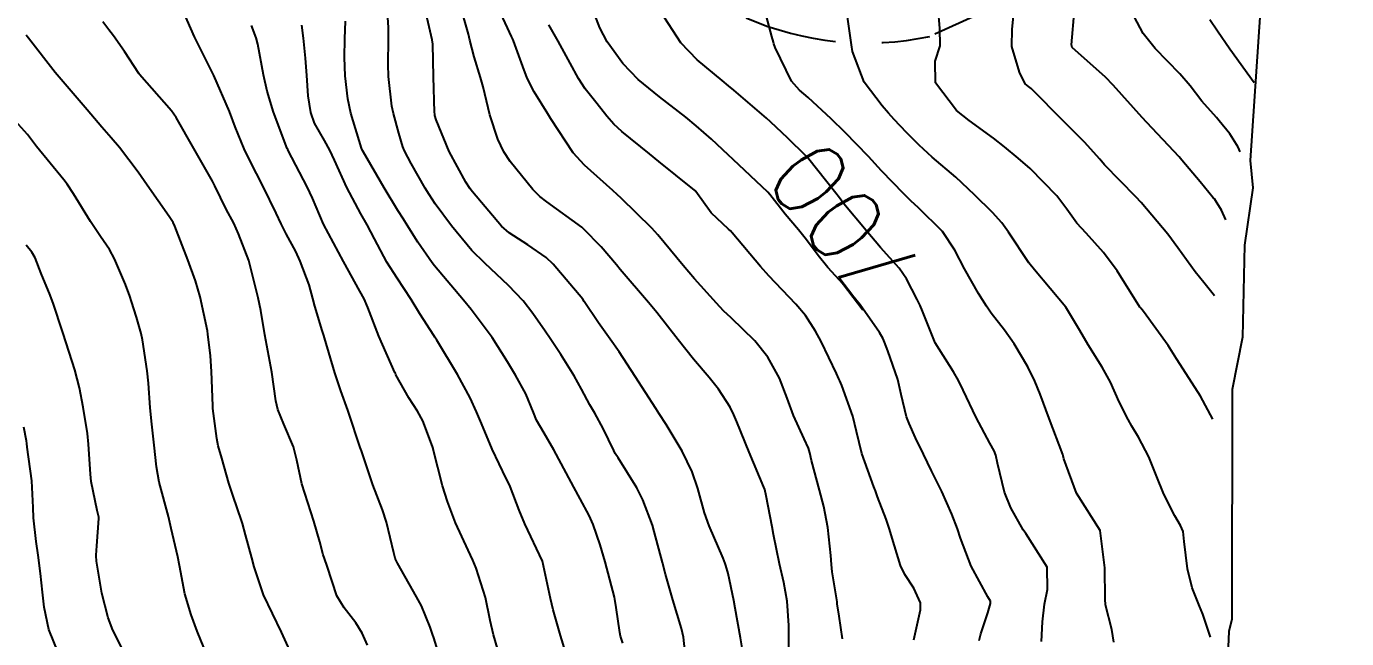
# Model space of a CAD drawing. Header units: metres. Extents: x 298520 to 308411, y 7433745 to 7450750.
# Drawn here: x 300962.3 to 301033.4, y 7447899.6 to 7447932.5 of the extents above; entities that cross this region are included whole.
import ezdxf
from ezdxf.enums import TextEntityAlignment as Align

# ---------------------------------------------------------------- set-up
doc = ezdxf.new("R2010")
doc.units = ezdxf.units.M
doc.header["$LTSCALE"] = 10
doc.linetypes.add('DASHED', pattern=[0.75, 0.5, -0.25])
for name, color, linetype in [('Area', 45, 'Continuous'), ('Cotas', 45, 'Continuous'), ('Curvas de Nivel 1m', 11, 'Continuous'), ('Curvas de Nivel 5m', 15, 'Continuous'), ('Vias Secundárias', 230, 'DASHED')]:
    doc.layers.add(name, color=color, linetype=linetype)
doc.styles.add('Style-STANDARD', font='STANDARD.shx')

msp = doc.modelspace()

# ---------------------------------------------------------------- linework, layer by layer
at = {"layer": 'Area'}
msp.add_polyline3d([(301028.821, 7447934.92, 707.182), (301028.166, 7447925.32, 705.025), (301028.311, 7447923.839, 704.675), (301027.866, 7447920.761, 703.963), (301027.754, 7447915.797, 703.213), (301027.212, 7447912.988, 702.613), (301027.181, 7447900.61, 701.663), (301027.033, 7447899.947, 701.612), (301026.661, 7447891.66, 701.104)], dxfattribs=at)
at = {"layer": 'Curvas de Nivel 1m', "flags": 128}
for points, elevation in [([(300997.867, 7447897.789), (300997.672, 7447899.654), (300997.571, 7447900.121), (300997.098, 7447901.66), (300996.7, 7447903.031), (300996.534, 7447903.665), (300996.098, 7447905.343), (300995.996, 7447905.672), (300995.481, 7447907.044), (300995.164, 7447907.68), (300994.147, 7447909.297), (300993.994, 7447909.536), (300993.916, 7447909.694), (300993.354, 7447910.891), (300992.89, 7447911.709), (300992.624, 7447912.16), (300992.186, 7447912.996), (300991.785, 7447913.724), (300991.069, 7447914.872), (300990.49, 7447915.737), (300990.227, 7447916.121), (300989.561, 7447917.075), (300989.035, 7447917.758), (300988.255, 7447918.591), (300986.973, 7447919.783), (300986.28, 7447920.476), (300985.179, 7447921.801), (300984.305, 7447922.99), (300983.973, 7447923.479), (300983.765, 7447923.818), (300983.01, 7447925.152), (300982.65, 7447925.835), (300982.565, 7447926.057), (300982.352, 7447926.785), (300982.053, 7447927.843), (300981.968, 7447928.245), (300981.784, 7447929.846), (300981.765, 7447930.48), (300981.794, 7447931.846), (300981.786, 7447932.48), (300981.7, 7447933.847)], 694), ([(301003.364, 7447898.236), (301003.341, 7447899.587), (301003.345, 7447900.282), (301003.258, 7447901.588), (301003.071, 7447902.582), (301002.833, 7447903.592), (301002.519, 7447905.173), (301002.448, 7447905.597), (301002.12, 7447907.263), (301002.043, 7447907.601), (301001.995, 7447907.731), (301001.202, 7447909.61), (301000.546, 7447911.24), (301000.389, 7447911.618), (301000.177, 7447912.035), (300999.554, 7447912.997), (300999.046, 7447913.637), (300998.207, 7447914.614), (300997.376, 7447915.658), (300996.238, 7447917.129), (300995.785, 7447917.675), (300994.269, 7447919.44), (300994.062, 7447919.693), (300993.236, 7447920.659), (300992.292, 7447921.641), (300992.202, 7447921.721), (300990.306, 7447923.087), (300989.933, 7447923.369), (300989.556, 7447923.751), (300988.335, 7447925.259), (300987.996, 7447925.773), (300987.668, 7447926.459), (300987.239, 7447927.781), (300986.884, 7447929.286), (300986.739, 7447929.787), (300986.404, 7447930.889), (300986.177, 7447931.792), (300986.092, 7447932.117), (300985.607, 7447933.798)], 696), ([(301013.583, 7447899.464), (301013.674, 7447899.826), (301014.048, 7447900.963), (301014.192, 7447901.458), (301014.189, 7447901.593), (301014.057, 7447901.827), (301013.16, 7447903.469), (301012.588, 7447904.983), (301012.421, 7447905.477), (301012.111, 7447906.267), (301011.576, 7447907.485), (301011.028, 7447908.602), (301010.587, 7447909.496), (301010.162, 7447910.379), (301009.813, 7447911.149), (301009.681, 7447911.507), (301009.385, 7447912.712), (301009.201, 7447913.515), (301008.676, 7447915.063), (301008.482, 7447915.526), (301008.41, 7447915.713), (301008.228, 7447916.061), (301007.186, 7447917.541), (301006.26, 7447918.66), (301005.447, 7447919.562), (301004.914, 7447920.206), (301004.288, 7447921.044), (301003.858, 7447921.584), (301003.143, 7447922.429), (301002.312, 7447923.49), (301002.213, 7447923.601), (301000.339, 7447925.375), (301000.075, 7447925.624), (300999.171, 7447926.458), (300998.358, 7447927.186), (300997.794, 7447927.656), (300996.374, 7447928.744), (300995.229, 7447929.682), (300994.396, 7447930.543), (300993.56, 7447931.703), (300993.17, 7447932.459), (300992.68, 7447933.716)], 699), ([(301006.235, 7447899.548), (301006.045, 7447900.77), (301005.951, 7447901.45), (301005.942, 7447901.552), (301005.677, 7447903.164), (301005.63, 7447903.557), (301005.6, 7447904.038), (301005.443, 7447905.56), (301005.228, 7447906.677), (301004.984, 7447907.567), (301004.559, 7447909.161), (301004.469, 7447909.575), (301004.397, 7447909.818), (301004.16, 7447910.335), (301003.597, 7447911.586), (301003.247, 7447912.525), (301002.836, 7447913.594), (301002.21, 7447914.728), (301001.505, 7447915.607), (301000.235, 7447916.834), (300999.832, 7447917.219), (300999.452, 7447917.632), (300998.262, 7447918.951), (300997.649, 7447919.656), (300996.289, 7447921.307), (300995.959, 7447921.673), (300994.309, 7447923.282), (300994.1, 7447923.482), (300993.861, 7447923.697), (300992.333, 7447925.064), (300991.731, 7447925.726), (300990.538, 7447927.562), (300990.426, 7447927.739), (300990.364, 7447927.828), (300989.63, 7447929.006), (300989.259, 7447929.757), (300989.016, 7447930.378), (300988.527, 7447931.768), (300988.49, 7447931.846), (300988.415, 7447931.998), (300987.848, 7447933.189)], 697), ([(301020.843, 7447899.378), (301020.724, 7447900.064), (301020.393, 7447901.385), (301020.362, 7447901.692), (301020.36, 7447903.386), (301020.103, 7447905.39), (301018.824, 7447907.403), (301018.15, 7447909.243), (301018.108, 7447909.41), (301018.087, 7447909.477), (301017.356, 7447911.418), (301016.873, 7447912.736), (301016.588, 7447913.426), (301016.205, 7447914.213), (301015.479, 7447915.441), (301014.954, 7447916.173), (301014.239, 7447917.096), (301013.983, 7447917.463), (301013.555, 7447918.162), (301012.803, 7447919.475), (301012.278, 7447920.489), (301011.604, 7447921.487), (301010.306, 7447922.78), (301009.926, 7447923.123), (301009.527, 7447923.512), (301008.331, 7447924.767), (301007.623, 7447925.537), (301006.356, 7447926.841), (301005.617, 7447927.557), (301004.374, 7447928.709), (301003.909, 7447929.108), (301003.49, 7447929.583), (301002.614, 7447931.393), (301002.54, 7447931.598), (301002.511, 7447931.696), (301002.417, 7447932), (301001.997, 7447933.604)], 701), ([(301026.033, 7447899.64), (301025.623, 7447900.891), (301025.449, 7447901.319), (301025.045, 7447902.308), (301024.798, 7447903.329), (301024.63, 7447904.797), (301024.57, 7447905.333), (301024.43, 7447905.659), (301024.111, 7447906.183), (301023.524, 7447907.346), (301023.118, 7447908.37), (301022.727, 7447909.354), (301022.163, 7447910.41), (301021.812, 7447911.008), (301021.603, 7447911.369), (301021.123, 7447912.316), (301020.65, 7447913.375), (301020.205, 7447914.182), (301019.454, 7447915.392), (301018.997, 7447916.165), (301018.243, 7447917.41), (301016.567, 7447919.427), (301016.269, 7447919.805), (301015.161, 7447921.447), (301014.811, 7447921.965), (301014.304, 7447922.519), (301013.329, 7447923.47), (301012.327, 7447924.416), (301011.064, 7447925.493), (301010.349, 7447926.142), (301009.677, 7447926.831), (301009.015, 7447927.52), (301008.708, 7447927.867), (301008.37, 7447928.252), (301007.388, 7447929.54), (301006.773, 7447931.181), (301006.713, 7447931.547), (301006.433, 7447933.55)], 702), ([(301026.173, 7447911.38), (301025.497, 7447912.632), (301025.051, 7447913.327), (301024.212, 7447914.634), (301023.753, 7447915.345), (301022.424, 7447917.175), (301022.291, 7447917.36), (301022.244, 7447917.426), (301021.022, 7447919.372), (301020.278, 7447920.361), (301019.345, 7447921.394), (301018.846, 7447921.949), (301018.306, 7447922.7), (301017.772, 7447923.415), (301016.335, 7447924.881), (301015.684, 7447925.44), (301014.95, 7447926.052), (301014.354, 7447926.521), (301013.041, 7447927.473), (301012.368, 7447928.012), (301011.243, 7447929.491), (301011.226, 7447930.667), (301011.48, 7447931.489), (301011.462, 7447932.45), (301011.383, 7447933.491)], 703), ([(301026.253, 7447918.03), (301025.675, 7447918.737), (301025.213, 7447919.326), (301024.282, 7447920.617), (301023.738, 7447921.346), (301022.31, 7447923.059), (301022.028, 7447923.363), (301020.338, 7447925.084), (301020.074, 7447925.384), (301019.262, 7447926.306), (301018.361, 7447927.208), (301018.152, 7447927.412), (301016.381, 7447929.199), (301016.247, 7447929.297), (301016.066, 7447929.435), (301015.764, 7447930.068), (301015.351, 7447931.446), (301015.368, 7447932.392), (301015.466, 7447933.445)], 704), ([(301027.633, 7447925.78), (301027.528, 7447926.027), (301027.358, 7447926.328), (301027.079, 7447926.747), (301026.513, 7447927.457), (301026.366, 7447927.624), (301025.57, 7447928.517), (301024.936, 7447929.332), (301024.392, 7447929.976), (301023.065, 7447931.353), (301022.421, 7447932.161), (301021.767, 7447933.367)], 706), ([(300980.655, 7447899.222), (300980.378, 7447899.857), (300980.039, 7447900.425), (300979.411, 7447901.234), (300979.012, 7447901.876), (300978.494, 7447903.466), (300978.337, 7447903.886), (300978.274, 7447904.076), (300978.092, 7447904.777), (300977.772, 7447905.893), (300977.606, 7447906.397), (300977.127, 7447907.9), (300976.864, 7447909.181), (300976.681, 7447909.905), (300976.165, 7447911.117), (300975.827, 7447911.913), (300975.722, 7447912.37), (300975.508, 7447913.917), (300975.354, 7447914.771), (300975.135, 7447915.921), (300974.917, 7447917.242), (300974.78, 7447917.925), (300974.273, 7447919.93), (300973.722, 7447921.373), (300973.457, 7447921.943), (300973.05, 7447922.699), (300972.441, 7447923.958), (300972.317, 7447924.205), (300971.305, 7447925.97), (300970.359, 7447927.633), (300970.113, 7447927.982), (300968.392, 7447929.951), (300968.356, 7447930.001), (300967.583, 7447931.19), (300966.979, 7447932.022), (300966.743, 7447932.352), (300966.42, 7447932.786)], 689), ([(300988.004, 7447897.875), (300987.435, 7447899.776), (300987.266, 7447900.552), (300987.008, 7447901.78), (300986.505, 7447903.357), (300986.339, 7447903.787), (300986.088, 7447904.324), (300985.397, 7447905.797), (300984.959, 7447906.957), (300984.703, 7447907.804), (300984.197, 7447909.765), (300984.187, 7447909.81), (300984.154, 7447909.91), (300983.646, 7447911.296), (300983.35, 7447911.822), (300982.877, 7447912.526), (300982.192, 7447913.773), (300982.162, 7447913.84), (300982.132, 7447913.903), (300981.275, 7447915.849), (300980.686, 7447917.408), (300980.484, 7447917.858), (300980.249, 7447918.276), (300979.36, 7447919.869), (300978.293, 7447921.88), (300977.7, 7447923.282), (300977.412, 7447923.894), (300976.391, 7447925.861), (300976.363, 7447925.91), (300976.343, 7447925.955), (300975.598, 7447927.918), (300975.256, 7447929.045), (300975.064, 7447929.923), (300974.749, 7447931.587), (300974.663, 7447931.927), (300974.419, 7447932.587)], 691), ([(300991.519, 7447898.216), (300991.047, 7447899.73), (300990.661, 7447901.12), (300990.511, 7447901.735), (300990.073, 7447903.74), (300989.135, 7447905.755), (300988.833, 7447906.482), (300988.346, 7447907.767), (300988.276, 7447907.919), (300988.129, 7447908.198), (300987.377, 7447909.778), (300986.795, 7447911.155), (300986.53, 7447911.786), (300986.18, 7447912.538), (300985.507, 7447913.797), (300984.395, 7447915.634), (300984.28, 7447915.809), (300984.224, 7447915.894), (300983.476, 7447917.062), (300983.018, 7447917.828), (300982.26, 7447918.972), (300981.702, 7447919.846), (300981.037, 7447921.101), (300980.639, 7447921.857), (300980.299, 7447922.445), (300979.545, 7447923.868), (300978.882, 7447925.327), (300978.633, 7447925.877), (300978.348, 7447926.4), (300977.803, 7447927.333), (300977.605, 7447927.891), (300977.472, 7447928.798), (300977.394, 7447929.895), (300977.325, 7447930.819), (300977.221, 7447931.898), (300977.127, 7447932.606)], 692), ([(300994.402, 7447899.32), (300994.281, 7447899.696), (300994.238, 7447899.9), (300994.048, 7447901.241), (300993.979, 7447901.701), (300993.961, 7447901.794), (300993.453, 7447903.706), (300993.182, 7447904.613), (300992.807, 7447905.713), (300992.594, 7447906.199), (300992.117, 7447907.093), (300991.772, 7447907.724), (300991.361, 7447908.502), (300990.696, 7447909.735), (300990.162, 7447910.627), (300989.763, 7447911.341), (300989.59, 7447911.749), (300989.175, 7447912.747), (300988.627, 7447913.763), (300988.204, 7447914.478), (300987.367, 7447915.779), (300986.238, 7447917.293), (300985.83, 7447917.794), (300984.271, 7447919.65), (300984.144, 7447919.812), (300983.371, 7447920.91), (300982.802, 7447921.832), (300982.607, 7447922.147), (300982.301, 7447922.625), (300981.552, 7447923.848), (300980.443, 7447925.757), (300980.393, 7447925.86), (300980.344, 7447925.981), (300979.759, 7447927.866), (300979.604, 7447928.638), (300979.46, 7447929.869), (300979.417, 7447930.856), (300979.447, 7447931.87), (300979.471, 7447932.821)], 693), ([(301010.068, 7447899.5), (301010.43, 7447901.116), (301010.434, 7447901.496), (301010.061, 7447902.278), (301009.578, 7447903.018), (301009.35, 7447903.511), (301009.033, 7447904.572), (301008.738, 7447905.52), (301008.578, 7447905.994), (301008.12, 7447907.203), (301007.998, 7447907.531), (301007.921, 7447907.737), (301007.268, 7447909.539), (301006.982, 7447910.724), (301006.784, 7447911.544), (301006.189, 7447913.194), (301006.085, 7447913.445), (301006.035, 7447913.552), (301005.905, 7447913.847), (301005.077, 7447915.567), (301004.78, 7447916.124), (301004.237, 7447916.963), (301003.723, 7447917.585), (301002.265, 7447919.099), (301001.813, 7447919.605), (301000.291, 7447921.423), (301000.196, 7447921.526), (301000.086, 7447921.623), (300999.164, 7447922.5), (300998.339, 7447923.65), (300998.313, 7447923.68), (300998.175, 7447923.791), (300996.337, 7447925.256), (300995.834, 7447925.675), (300994.355, 7447926.88), (300993.928, 7447927.266), (300993.552, 7447927.702), (300993.019, 7447928.359), (300992.377, 7447929.172), (300992.012, 7447929.724), (300991.562, 7447930.562), (300990.931, 7447931.735), (300990.422, 7447932.618)], 698), ([(301028.383, 7447929.5), (301027.089, 7447931.303), (301026.423, 7447932.279), (301026.01, 7447932.897)], 707), ([(300976.945, 7447897.901), (300976.033, 7447899.91), (300975.06, 7447901.92), (300974.557, 7447903.443), (300974.432, 7447903.927), (300974.095, 7447905.155), (300973.93, 7447905.762), (300973.874, 7447905.933), (300973.422, 7447907.246), (300973.199, 7447907.944), (300972.812, 7447909.281), (300972.629, 7447909.953), (300972.55, 7447910.347), (300972.34, 7447911.957), (300972.329, 7447912.112), (300972.266, 7447913.959), (300972.205, 7447914.789), (300972.07, 7447915.962), (300972.041, 7447916.145), (300971.647, 7447917.966), (300971.398, 7447918.827), (300970.986, 7447919.973), (300970.291, 7447921.785), (300970.197, 7447921.981), (300969.987, 7447922.292), (300968.804, 7447923.995), (300968.323, 7447924.679), (300967.318, 7447926.015), (300966.864, 7447926.539), (300966.354, 7447927.11), (300965.561, 7447928.038), (300964.383, 7447929.42), (300963.85, 7447930.055), (300962.411, 7447931.896), (300962.337, 7447931.996), (300962.287, 7447932.072)], 688), ([(300972.014, 7447898.691), (300971.495, 7447899.965), (300971.162, 7447900.849), (300970.83, 7447901.972), (300970.541, 7447903.511), (300970.455, 7447903.976), (300970.098, 7447905.49), (300969.988, 7447905.981), (300969.942, 7447906.144), (300969.452, 7447907.987), (300969.3, 7447908.824), (300969.169, 7447909.99), (300969.048, 7447911.108), (300968.96, 7447911.992), (300968.869, 7447913.317), (300968.797, 7447913.994), (300968.55, 7447915.665), (300968.481, 7447915.997), (300968.232, 7447916.885), (300967.962, 7447917.726), (300967.864, 7447918.006), (300967.625, 7447918.636), (300967.042, 7447920.018), (300966.769, 7447920.514), (300966.285, 7447921.227), (300965.754, 7447922.035), (300964.833, 7447923.519), (300964.488, 7447924.048), (300964.316, 7447924.278), (300962.844, 7447926.072), (300962.627, 7447926.357), (300962.349, 7447926.709), (300961.717, 7447927.44)], 687), ([(300967.916, 7447898.099), (300966.952, 7447900.021), (300966.702, 7447900.683), (300966.355, 7447902.025), (300966.079, 7447903.738), (300966.049, 7447904.03), (300966.048, 7447904.065), (300966.088, 7447904.563), (300966.201, 7447906.029), (300966.192, 7447906.117), (300966.107, 7447906.475), (300965.785, 7447908.033), (300965.743, 7447908.419), (300965.648, 7447910.035), (300965.586, 7447910.608), (300965.357, 7447912.038), (300965.157, 7447913.072), (300964.909, 7447914.043), (300964.281, 7447915.991), (300964.261, 7447916.05), (300964.224, 7447916.167), (300963.763, 7447917.582), (300963.579, 7447918.06), (300963.093, 7447919.235), (300962.765, 7447920.073), (300962.587, 7447920.386), (300962.28, 7447920.759)], 686)]:
    msp.add_lwpolyline(points, dxfattribs=dict(at, elevation=elevation))
at = {"layer": 'Curvas de Nivel 5m', "flags": 128}
for points, elevation in [([(300984.795, 7447897.802), (300984.23, 7447899.608), (300984.162, 7447899.809), (300984.037, 7447900.178), (300983.561, 7447901.33), (300983.306, 7447901.821), (300982.284, 7447903.633), (300982.174, 7447903.839), (300982.149, 7447903.904), (300982.086, 7447904.195), (300981.68, 7447905.844), (300981.459, 7447906.497), (300980.94, 7447907.852), (300980.333, 7447909.675), (300980.27, 7447909.859), (300980.156, 7447910.187), (300979.742, 7447911.44), (300979.597, 7447911.869), (300979.226, 7447912.917), (300978.906, 7447913.879), (300978.352, 7447915.757), (300978.309, 7447915.889), (300978.287, 7447915.952), (300978.226, 7447916.156), (300977.824, 7447917.472), (300977.721, 7447917.888), (300977.518, 7447918.627), (300977.039, 7447919.899), (300976.795, 7447920.42), (300976.288, 7447921.371), (300976.007, 7447921.913), (300975.738, 7447922.476), (300975.048, 7447923.923), (300974.334, 7447925.319), (300974.023, 7447925.935), (300973.536, 7447927.124), (300973.224, 7447927.947), (300972.392, 7447929.893), (300972.36, 7447929.96), (300972.314, 7447930.041), (300971.347, 7447931.971), (300970.486, 7447933.926)], 690), ([(301000.88, 7447898.751), (301000.744, 7447899.613), (301000.458, 7447901.207), (301000.385, 7447901.617), (301000.067, 7447903.069), (300999.956, 7447903.506), (300999.919, 7447903.622), (300999.801, 7447903.9), (300999.049, 7447905.636), (300998.806, 7447906.336), (300998.447, 7447907.645), (300998.137, 7447908.556), (300997.605, 7447909.655), (300996.729, 7447911.103), (300996.361, 7447911.668), (300996.176, 7447911.962), (300995.075, 7447913.681), (300994.213, 7447915.009), (300993.727, 7447915.697), (300993.09, 7447916.565), (300992.329, 7447917.719), (300992.245, 7447917.839), (300990.646, 7447919.736), (300990.276, 7447920.086), (300989.3, 7447920.771), (300988.289, 7447921.416), (300987.876, 7447921.774), (300986.311, 7447923.631), (300986.192, 7447923.791), (300985.956, 7447924.156), (300985.049, 7447925.803), (300984.36, 7447927.513), (300984.293, 7447927.742), (300984.278, 7447927.811), (300984.265, 7447927.911), (300984.206, 7447929.813), (300984.172, 7447931.575), (300984.143, 7447931.814), (300983.824, 7447933.216)], 695), ([(301016.934, 7447899.421), (301016.996, 7447900.467), (301017.112, 7447901.419), (301017.273, 7447902.205), (301017.245, 7447903.418), (301016.1, 7447905.23), (301015.95, 7447905.432), (301015.284, 7447906.612), (301014.954, 7447907.448), (301014.578, 7447909.022), (301014.478, 7447909.455), (301014.387, 7447909.688), (301014.159, 7447910.094), (301013.418, 7447911.468), (301012.722, 7447912.94), (301012.474, 7447913.477), (301012.2, 7447913.934), (301011.21, 7447915.49), (301010.533, 7447917.204), (301010.404, 7447917.498), (301010.246, 7447917.831), (301009.683, 7447918.934), (301009.275, 7447919.515), (301008.28, 7447920.637), (301007.495, 7447921.538), (301006.307, 7447922.99), (301006.06, 7447923.304), (301005.871, 7447923.554), (301004.342, 7447925.48), (301004.262, 7447925.571), (301003.282, 7447926.516), (301002.361, 7447927.401), (301002.141, 7447927.602), (301000.378, 7447929.102), (301000.097, 7447929.341), (300999.746, 7447929.63), (300998.399, 7447930.732), (300997.529, 7447931.659), (300996.43, 7447933.335)], 700), ([(301026.863, 7447922.12), (301026.639, 7447922.633), (301026.311, 7447923.165), (301026.247, 7447923.246), (301026.19, 7447923.312), (301025.483, 7447924.165), (301024.501, 7447925.338), (301024.429, 7447925.424), (301024.345, 7447925.513), (301022.617, 7447927.357), (301022.366, 7447927.628), (301020.804, 7447929.376), (301020.389, 7447929.809), (301018.593, 7447931.407), (301018.552, 7447931.546), (301018.723, 7447933.406)], 705), ([(300964.014, 7447898.814), (300963.51, 7447900.058), (300963.252, 7447901.269), (300963.166, 7447902.063), (300963.051, 7447903.082), (300962.927, 7447904.067), (300962.824, 7447904.803), (300962.68, 7447906.071), (300962.66, 7447906.623), (300962.585, 7447908.073), (300962.342, 7447909.885), (300962.319, 7447910.078), (300962.299, 7447910.222), (300962.162, 7447910.952)], 685)]:
    msp.add_lwpolyline(points, dxfattribs=dict(at, elevation=elevation))
at = {"layer": 'Vias Secundárias', "elevation": 711.042}
msp.add_lwpolyline([(301033.366, 7447965.054), (301019.6, 7447937.968), (301015.755, 7447934.19), (301010.932, 7447932, -0.156861), (301001.036, 7447933.001, -3.080546)], format="xyb", dxfattribs=at)

# ---------------------------------------------------------------- texts
at = {"layer": 'Cotas', "style": 'Style-STANDARD'}
msp.add_text('700', height=4, rotation=127.53498, dxfattribs=at).set_placement((301006.358, 7447921.84, 700), align=Align.MIDDLE_CENTER)

doc.saveas('drawing.dxf')
